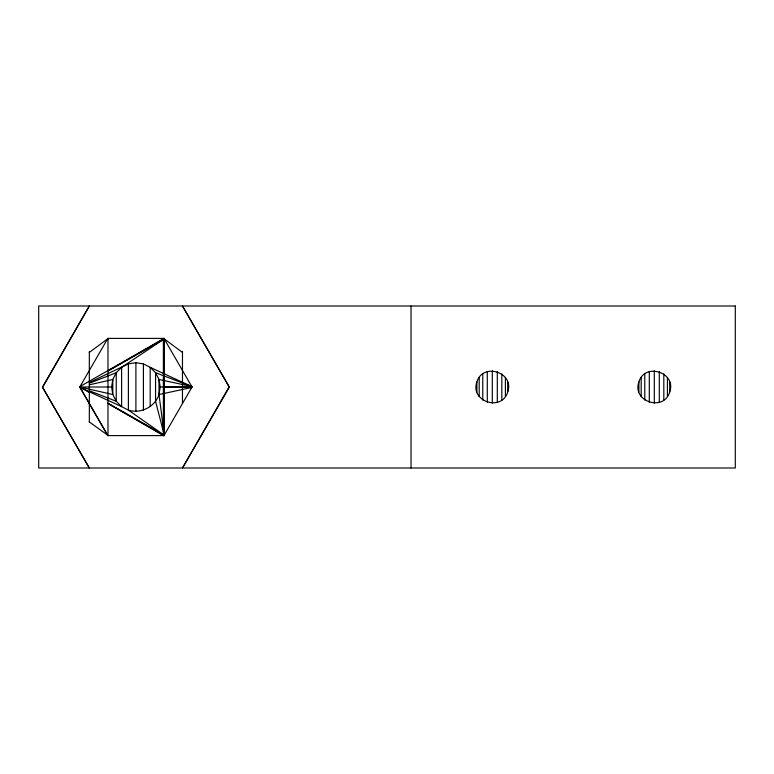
<?xml version="1.0" encoding="UTF-8"?>
<svg xmlns="http://www.w3.org/2000/svg" width="774" height="774" viewBox="0 0 774 774"><rect width="100%" height="100%" fill="white"/><g stroke="black" fill="none" stroke-linecap="round" stroke-linejoin="round"><path stroke-width="1.16" d="M163.382 435.094L108.418 403.651L163.382 434.601L128.387 410.114L121.615 406.66L116.245 401.28L112.791 394.508L111.601 387L112.791 379.492L116.245 372.72L121.615 367.34L164.252 338.906L182.47 352.422M163.817 431.718L159.009 394.508L160.199 387L159.009 379.492L155.555 372.72L150.185 367.34L143.413 363.886L135.905 362.696L128.387 363.886L89.329 382.511M476.89 381.998C469.818 401.532 501.949 411.971 507.705 392.002C514.778 372.468 482.657 362.029 476.89 381.998L476.89 392.002M638.889 381.998C631.816 401.532 663.947 411.971 669.704 392.002C676.786 372.468 644.655 362.029 638.889 381.998L638.889 392.002M163.382 380.431L159.009 379.492L159.009 394.508C154.955 406.882 140.781 414.1 128.387 410.114L128.387 363.886M42.754 387L89.329 306.001L42.464 387.164L89.329 467.999L42.464 387.164M229.046 387L182.47 467.999L229.336 387.164L182.47 306.001L229.336 387.164M107.547 403.148L163.382 435.598L163.382 338.402L108.418 338.402L107.547 338.906L79.78 387L107.547 435.094L108.418 435.598L164.252 435.598L164.252 338.402L79.635 386.748L89.329 392.544M150.185 406.66L150.185 367.34L192.165 386.748L164.252 435.094L163.817 434.853M107.547 339.883L107.983 339.138M89.329 352.431L107.547 338.906M163.382 338.906L108.418 370.688L163.382 339.631M107.983 338.151L107.983 435.849M89.329 383.265L116.245 372.72L116.245 401.28L89.329 390.735M89.329 384.833L112.791 379.492L112.791 394.508L79.78 387L111.601 387M159.009 394.508L191.729 387.503L191.729 386.497L164.252 338.906M163.817 375.864L191.729 386.497L163.817 386.971M160.199 387L163.382 386.971M191.729 387.503L164.252 386.971M163.817 380.518L191.729 386.497M163.382 375.7L155.555 372.72L155.555 401.28L163.382 431.699M80.07 386.497L80.07 387.503L121.615 406.66L121.615 367.34M89.329 421.927L107.547 435.094L80.07 387.503M669.704 381.998L669.704 392.002M667.411 377.48L667.411 396.52M663.821 373.89L663.821 400.11M659.303 371.597L659.303 402.403M654.301 370.804L654.301 403.196M649.299 371.597L649.299 402.403M644.781 373.89L644.781 400.11M641.191 377.48L641.191 396.52M507.705 381.998L507.705 392.002M505.403 377.48L505.403 396.52M501.823 373.89L501.823 400.11M497.305 371.597L497.305 402.403M492.303 370.804L492.303 403.196M487.291 371.597L487.291 402.403M482.773 373.89L482.773 400.11M479.193 377.48L479.193 396.52M411.042 306.001L411.042 467.999M182.47 351.367L182.47 403.525M163.817 338.151L163.817 435.849M143.413 363.886L143.413 410.114M135.905 362.696L135.905 411.304M89.329 351.367L89.329 422.391M735.3 306.001L38.7 306.001L38.7 467.999L735.3 467.999L735.3 306.001"/></g></svg>
